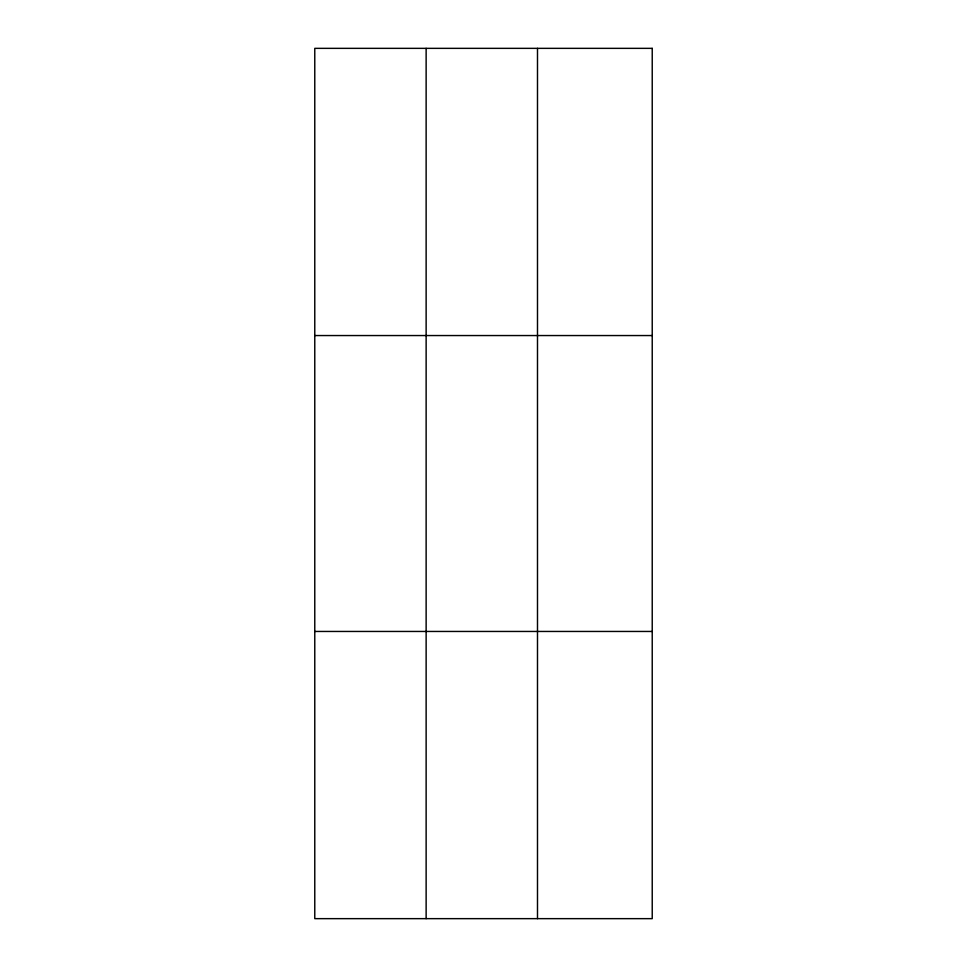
<?xml version="1.0" encoding="UTF-8"?>
<svg xmlns="http://www.w3.org/2000/svg" width="967" height="967" viewBox="0 0 967 967"><rect width="100%" height="100%" fill="white"/><g stroke="black" fill="none" stroke-linecap="round" stroke-linejoin="round"><path stroke-width="1.45" d="M426.133 48.35L426.133 918.65M537.495 48.35L537.495 918.65M314.771 335.549L652.229 335.549M314.771 631.451L652.229 631.451M652.229 48.35L652.229 918.65L314.771 918.65L314.771 48.35L652.229 48.35"/></g></svg>
